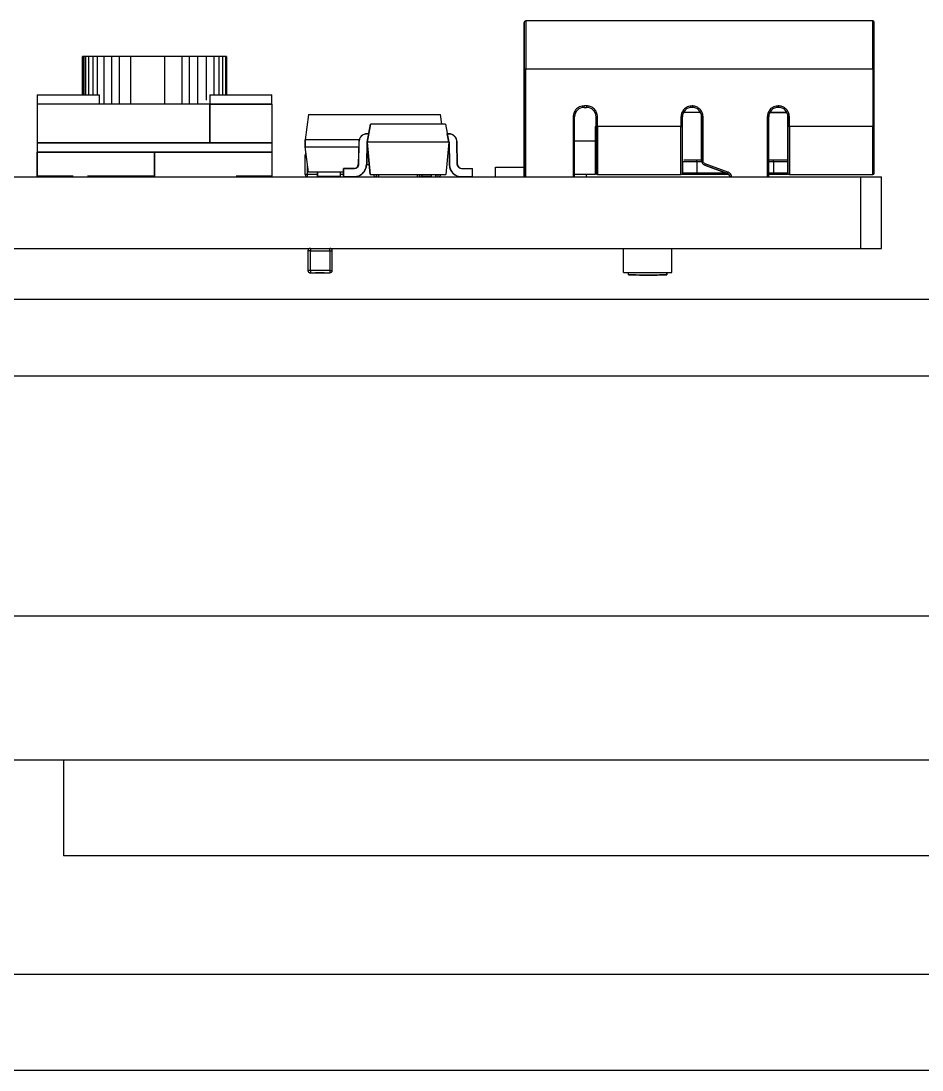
# Model space of a CAD drawing. Header units: millimetres. Extents: x 10 to 419, y 5 to 292.
# Drawn here: x 323.69 to 342.49, y 222.99 to 244.86 of the extents above; entities that cross this region are included whole.
import ezdxf

# ---------------------------------------------------------------- set-up
doc = ezdxf.new("R2010")
doc.units = ezdxf.units.MM

msp = doc.modelspace()

# ---------------------------------------------------------------- linework, layer by layer
at = {"color": 7, "linetype": 'Continuous', "lineweight": 25}
for p, q in [((334.189, 244.59), (334.189, 244.83)), ((334.189, 244.83), (334.189, 244.83)), ((341.459, 244.86), (334.219, 244.86)), ((335.319, 244.86), (335.319, 244.86)), ((334.189, 244.59), (334.189, 244.59)), ((324.977, 243.323), (324.977, 244.123)), ((324.987, 244.123), (324.977, 244.123)), ((324.987, 243.323), (324.987, 244.123)), ((325.007, 244.123), (324.987, 244.123)), ((325.007, 243.323), (325.007, 244.123)), ((325.047, 244.123), (325.007, 244.123)), ((325.047, 243.323), (325.047, 244.123)), ((325.107, 244.123), (325.047, 244.123)), ((325.107, 243.323), (325.107, 244.123)), ((325.197, 244.123), (325.107, 244.123)), ((325.197, 243.323), (325.197, 244.123)), ((325.287, 244.123), (325.197, 244.123)), ((325.287, 243.323), (325.287, 244.123)), ((325.427, 244.123), (325.287, 244.123)), ((325.427, 243.123), (325.427, 244.123)), ((325.577, 244.123), (325.427, 244.123)), ((325.577, 244.123), (325.577, 243.123)), ((325.737, 244.123), (325.577, 244.123)), ((325.737, 244.123), (325.737, 243.123)), ((325.977, 244.123), (325.737, 244.123)), ((325.977, 244.123), (325.977, 243.123)), ((326.687, 244.123), (325.977, 244.123)), ((327.047, 244.123), (326.687, 244.123)), ((327.047, 244.123), (327.047, 243.123)), ((327.197, 244.123), (327.047, 244.123)), ((327.197, 244.123), (327.197, 243.123)), ((327.377, 244.123), (327.197, 244.123)), ((327.377, 244.123), (327.377, 243.123)), ((327.557, 244.123), (327.377, 244.123)), ((327.557, 244.123), (327.557, 243.207)), ((327.717, 244.123), (327.557, 244.123)), ((327.717, 244.123), (327.717, 243.323)), ((327.817, 244.123), (327.717, 244.123)), ((327.817, 244.123), (327.817, 243.323)), ((327.897, 244.123), (327.817, 244.123)), ((327.897, 244.123), (327.897, 243.323)), ((327.957, 244.123), (327.897, 244.123)), ((327.957, 244.123), (327.957, 243.323)), ((327.977, 244.123), (327.957, 244.123)), ((327.977, 244.123), (327.977, 243.323)), ((334.189, 243.86), (334.219, 243.86)), ((334.189, 241.61), (334.189, 243.86)), ((334.219, 243.86), (341.459, 243.86)), ((341.459, 243.86), (341.459, 242.66)), ((341.459, 243.86), (341.489, 243.86)), ((341.489, 242.66), (341.489, 243.86)), ((341.489, 242.66), (341.489, 243.86)), ((334.189, 243.54), (334.189, 243.54)), ((334.189, 243.54), (334.189, 243.54)), ((324.027, 243.323), (324.027, 243.123)), ((324.027, 243.323), (325.323, 243.323)), ((325.323, 243.323), (325.323, 243.123)), ((327.631, 243.323), (328.927, 243.323)), ((327.631, 243.323), (327.631, 243.123)), ((328.927, 243.123), (328.927, 243.323)), ((325.323, 243.123), (324.027, 243.123)), ((327.631, 243.123), (324.027, 243.123)), ((324.027, 243.123), (324.027, 242.323)), ((327.631, 243.123), (328.927, 243.123)), ((328.927, 243.123), (327.631, 243.123)), ((327.631, 242.323), (327.631, 243.123)), ((327.631, 242.323), (327.631, 243.123)), ((327.631, 243.123), (327.631, 242.323)), ((327.631, 243.123), (327.631, 242.323)), ((328.927, 243.123), (328.927, 242.323)), ((335.489, 243.09), (335.439, 243.09)), ((335.439, 243.06), (335.439, 243.09)), ((335.439, 243.06), (335.489, 243.06)), ((335.489, 243.09), (335.489, 243.06)), ((337.516, 242.96), (337.862, 242.96)), ((337.689, 243.09), (337.689, 243.06)), ((339.311, 242.95), (339.668, 242.95)), ((339.316, 242.96), (339.662, 242.96)), ((339.489, 243.09), (339.489, 243.06)), ((329.69, 242.91), (329.616, 242.385)), ((329.69, 242.91), (329.616, 242.385)), ((329.69, 242.91), (329.69, 242.91)), ((329.69, 242.91), (332.442, 242.91)), ((332.47, 242.71), (332.442, 242.91)), ((335.239, 242.86), (335.209, 242.86)), ((335.239, 241.61), (335.239, 242.86)), ((335.689, 242.86), (335.719, 242.86)), ((335.689, 242.86), (335.689, 242.66)), ((335.689, 242.66), (335.689, 242.86)), ((335.719, 242.66), (335.719, 242.86)), ((337.459, 242.86), (337.459, 242.66)), ((337.489, 242.86), (337.459, 242.86)), ((337.489, 242.66), (337.489, 242.86)), ((337.889, 242.86), (337.919, 242.86)), ((337.889, 242.86), (337.889, 241.948)), ((337.889, 241.948), (337.889, 242.86)), ((337.919, 241.948), (337.919, 242.86)), ((339.289, 242.86), (339.259, 242.86)), ((339.289, 241.61), (339.289, 242.86)), ((339.689, 242.86), (339.719, 242.86)), ((339.689, 242.86), (339.689, 242.66)), ((339.689, 242.66), (339.689, 242.86)), ((339.719, 242.66), (339.719, 242.86)), ((330.913, 242.335), (330.979, 242.71)), ((330.979, 242.71), (330.913, 242.335)), ((330.979, 242.71), (330.979, 242.71)), ((331.413, 242.71), (330.979, 242.71)), ((332.547, 242.71), (331.413, 242.71)), ((332.547, 242.71), (332.613, 242.335)), ((335.669, 242.66), (335.669, 242.36)), ((335.719, 242.66), (335.689, 242.66)), ((337.459, 242.66), (335.719, 242.66)), ((337.459, 242.66), (337.489, 242.66)), ((339.719, 242.66), (339.689, 242.66)), ((341.459, 242.66), (339.719, 242.66)), ((341.459, 242.66), (341.489, 242.66)), ((328.927, 242.323), (324.027, 242.323)), ((324.027, 242.323), (324.027, 242.123)), ((324.027, 242.323), (327.631, 242.323)), ((327.631, 242.323), (328.927, 242.323)), ((328.927, 242.323), (328.927, 242.123)), ((329.616, 242.235), (329.616, 242.385)), ((330.747, 242.385), (329.616, 242.385)), ((329.616, 242.385), (329.616, 242.385)), ((329.616, 242.385), (329.616, 242.235)), ((330.737, 242.338), (330.728, 241.871)), ((330.742, 242.338), (330.733, 241.871)), ((330.737, 242.338), (330.737, 242.338)), ((330.907, 242.335), (330.898, 241.868)), ((330.912, 242.335), (330.903, 241.868)), ((330.913, 242.335), (330.907, 242.335)), ((330.912, 242.51), (330.912, 242.51)), ((330.944, 242.51), (330.912, 242.51)), ((330.943, 242.505), (330.912, 242.505)), ((330.943, 242.505), (330.913, 242.335)), ((330.913, 242.335), (330.913, 242.335)), ((330.913, 242.335), (330.913, 242.335)), ((330.972, 241.66), (330.913, 242.335)), ((332.613, 242.335), (330.913, 242.335)), ((330.913, 242.335), (330.972, 241.66)), ((330.944, 242.51), (330.943, 242.505)), ((330.943, 242.505), (330.944, 242.51)), ((330.944, 242.51), (330.944, 242.51)), ((332.613, 242.335), (332.554, 241.66)), ((332.583, 242.505), (332.582, 242.51)), ((332.582, 242.51), (332.615, 242.51)), ((332.613, 242.335), (332.583, 242.505)), ((332.615, 242.505), (332.583, 242.505)), ((332.62, 242.335), (332.613, 242.335)), ((332.615, 242.51), (332.615, 242.51)), ((332.615, 242.335), (332.623, 241.868)), ((332.62, 242.335), (332.628, 241.868)), ((332.793, 241.871), (332.784, 242.338)), ((332.798, 241.871), (332.789, 242.338)), ((332.789, 242.338), (332.789, 242.338)), ((324.027, 241.623), (324.027, 242.123)), ((324.027, 242.123), (328.927, 242.123)), ((324.027, 242.123), (324.027, 241.623)), ((326.477, 242.123), (324.027, 242.123)), ((326.477, 241.623), (326.477, 242.123)), ((326.477, 241.623), (326.477, 242.123)), ((328.927, 242.123), (326.477, 242.123)), ((326.477, 241.623), (326.477, 242.123)), ((326.477, 242.123), (326.477, 241.623)), ((326.477, 242.123), (326.477, 241.623)), ((328.927, 242.123), (328.927, 241.623)), ((328.927, 242.123), (328.927, 241.623)), ((329.616, 242.235), (330.735, 242.235)), ((329.69, 241.71), (329.616, 242.235)), ((329.69, 241.71), (329.616, 242.235)), ((329.616, 242.235), (329.616, 242.235)), ((329.619, 241.661), (329.619, 242.067)), ((330.728, 241.871), (330.728, 241.871)), ((330.903, 241.868), (330.903, 241.868)), ((332.623, 241.868), (332.623, 241.868)), ((332.798, 241.871), (332.798, 241.871)), ((335.689, 241.96), (335.669, 241.96)), ((335.689, 241.93), (335.689, 241.93)), ((337.489, 242.01), (337.489, 242.068)), ((337.489, 241.93), (337.489, 241.69)), ((337.789, 241.93), (337.789, 241.96)), ((337.889, 241.96), (337.789, 241.96)), ((337.789, 241.93), (337.789, 241.69)), ((337.889, 241.948), (337.919, 241.948)), ((337.955, 241.854), (337.965, 241.883)), ((338.434, 241.712), (337.965, 241.883)), ((339.389, 241.96), (339.289, 241.96)), ((339.389, 241.93), (339.389, 241.96)), ((339.389, 241.93), (339.689, 241.93)), ((339.389, 241.93), (339.389, 241.69)), ((339.689, 241.69), (339.689, 241.93)), ((339.689, 241.93), (339.689, 241.93)), ((329.67, 241.661), (329.619, 241.661)), ((329.67, 241.61), (329.67, 241.661)), ((330.413, 241.71), (329.69, 241.71)), ((329.69, 241.71), (329.69, 241.71)), ((329.876, 241.628), (329.876, 241.71)), ((329.876, 241.71), (329.876, 241.61)), ((330.356, 241.628), (330.356, 241.71)), ((330.413, 241.782), (330.413, 241.613)), ((330.413, 241.78), (330.413, 241.78)), ((330.641, 241.785), (330.416, 241.785)), ((330.641, 241.78), (330.416, 241.78)), ((330.418, 241.785), (330.418, 241.785)), ((330.418, 241.782), (330.418, 241.613)), ((330.641, 241.785), (330.641, 241.785)), ((330.972, 241.66), (332.554, 241.66)), ((330.972, 241.66), (330.972, 241.66)), ((331.098, 241.661), (331.098, 241.61)), ((331.149, 241.661), (331.149, 241.61)), ((331.149, 241.61), (331.149, 241.661)), ((331.961, 241.61), (331.961, 241.661)), ((331.961, 241.661), (331.961, 241.61)), ((332.012, 241.61), (332.012, 241.661)), ((332.256, 241.628), (332.256, 241.66)), ((332.345, 241.61), (332.345, 241.661)), ((332.345, 241.661), (332.345, 241.61)), ((332.395, 241.61), (332.395, 241.661)), ((333.11, 241.78), (332.885, 241.78)), ((333.108, 241.785), (333.108, 241.785)), ((333.108, 241.613), (333.108, 241.782)), ((333.113, 241.613), (333.113, 241.782)), ((333.113, 241.78), (333.113, 241.78)), ((333.589, 241.81), (333.589, 241.81)), ((333.589, 241.61), (333.589, 241.81)), ((333.589, 241.61), (333.589, 241.81)), ((333.589, 241.81), (334.189, 241.81)), ((335.669, 241.66), (335.239, 241.66)), ((335.489, 241.61), (335.489, 241.66)), ((335.689, 241.69), (335.689, 241.69)), ((335.719, 241.66), (337.459, 241.66)), ((337.789, 241.69), (337.489, 241.69)), ((337.789, 241.69), (337.789, 241.66)), ((338.461, 241.66), (337.789, 241.66)), ((337.955, 241.854), (338.423, 241.684)), ((338.423, 241.684), (337.955, 241.854)), ((338.423, 241.684), (338.434, 241.712)), ((339.389, 241.66), (339.289, 241.66)), ((339.389, 241.66), (339.389, 241.69)), ((339.689, 241.69), (339.389, 241.69)), ((339.689, 241.69), (339.689, 241.69)), ((339.719, 241.66), (341.459, 241.66)), ((289.242, 241.61), (341.208, 241.61)), ((324.127, 241.623), (324.027, 241.623)), ((324.777, 241.623), (324.127, 241.623)), ((326.477, 241.623), (325.077, 241.623)), ((328.827, 241.623), (328.177, 241.623)), ((328.927, 241.623), (328.827, 241.623)), ((329.876, 241.61), (329.876, 241.628)), ((329.876, 241.628), (330.356, 241.628)), ((330.356, 241.61), (330.356, 241.628)), ((330.413, 241.615), (330.413, 241.615)), ((330.416, 241.615), (330.641, 241.615)), ((331.075, 241.615), (331.075, 241.615)), ((332.256, 241.61), (332.256, 241.628)), ((332.885, 241.615), (333.11, 241.615)), ((333.113, 241.615), (333.113, 241.615)), ((341.208, 240.119), (341.208, 241.61)), ((341.208, 241.61), (341.641, 241.61)), ((341.641, 240.119), (341.641, 241.61)), ((289.242, 240.119), (341.208, 240.119)), ((329.728, 240.119), (329.728, 240.068)), ((330.135, 240.068), (330.135, 240.119)), ((336.259, 239.619), (336.259, 240.119)), ((337.269, 239.619), (337.269, 240.119)), ((341.208, 240.119), (341.641, 240.119)), ((329.678, 240.068), (329.678, 239.661)), ((329.728, 240.068), (329.678, 240.068)), ((329.728, 239.661), (329.728, 240.068)), ((329.728, 240.068), (330.135, 240.068)), ((330.135, 240.068), (330.135, 239.661)), ((330.135, 240.068), (330.186, 240.068)), ((330.185, 240.075), (330.185, 240.075)), ((330.186, 240.068), (330.185, 240.075)), ((330.186, 239.661), (330.186, 240.068)), ((329.728, 239.661), (329.678, 239.661)), ((330.135, 239.661), (329.728, 239.661)), ((329.728, 239.661), (329.728, 239.611)), ((329.728, 239.611), (330.135, 239.611)), ((329.837, 239.611), (329.837, 239.608)), ((329.892, 239.611), (329.892, 239.608)), ((329.939, 239.608), (329.939, 239.611)), ((329.979, 239.611), (329.979, 239.608)), ((330.013, 239.608), (329.981, 239.608)), ((330, 239.611), (330, 239.608)), ((330, 239.608), (330.013, 239.608)), ((330.013, 239.611), (330.013, 239.611)), ((330.013, 239.611), (330.013, 239.608)), ((330.013, 239.611), (330.013, 239.608)), ((330.013, 239.608), (330.013, 239.608)), ((330.015, 239.611), (330.015, 239.608)), ((330.135, 239.661), (330.135, 239.611)), ((330.135, 239.661), (330.186, 239.661)), ((336.259, 239.619), (337.269, 239.619)), ((336.364, 239.569), (336.364, 239.619)), ((336.364, 239.619), (336.364, 239.619)), ((336.364, 239.569), (337.164, 239.569)), ((336.364, 239.569), (336.364, 239.569)), ((336.514, 239.569), (336.364, 239.569)), ((336.514, 239.569), (337.014, 239.569)), ((336.514, 239.569), (336.514, 239.569)), ((336.594, 239.559), (336.594, 239.569)), ((336.778, 239.559), (336.778, 239.569)), ((336.962, 239.559), (336.962, 239.569)), ((337.164, 239.569), (337.014, 239.569)), ((337.014, 239.569), (337.014, 239.569)), ((337.164, 239.569), (337.164, 239.619)), ((337.164, 239.619), (337.164, 239.569)), ((337.164, 239.569), (337.164, 239.569)), ((268.576, 239.06), (368.576, 239.06)), ((268.576, 237.46), (368.576, 237.46)), ((198.576, 232.46), (369.576, 232.46)), ((198.576, 229.46), (369.576, 229.46)), ((324.576, 229.46), (324.576, 227.46)), ((344.576, 227.46), (324.576, 227.46)), ((309.576, 224.992), (359.576, 224.992)), ((309.576, 222.992), (359.576, 222.992))]:
    msp.add_line(p, q, dxfattribs=at)
at = {"color": 8, "linetype": 'Continuous', "lineweight": 25}
for p, q in [((326.687, 244.123), (326.687, 243.123)), ((334.189, 243.86), (334.189, 241.61)), ((334.219, 241.61), (334.219, 243.86)), ((335.209, 242.86), (335.209, 241.61)), ((339.259, 242.86), (339.259, 241.61)), ((335.669, 242.66), (335.689, 242.66)), ((335.239, 242.36), (335.669, 242.36)), ((330.908, 242.157), (330.929, 242.157)), ((329.619, 242.067), (329.64, 242.067)), ((330.903, 241.869), (330.954, 241.869)), ((335.689, 241.96), (335.689, 241.93)), ((337.49, 241.93), (337.789, 241.93)), ((337.789, 241.93), (337.891, 241.93)), ((339.289, 241.93), (339.389, 241.93)), ((329.67, 241.661), (329.67, 241.852)), ((329.876, 241.661), (329.67, 241.661)), ((330.413, 241.661), (330.356, 241.661)), ((338.407, 241.69), (337.789, 241.69)), ((339.389, 241.69), (339.289, 241.69)), ((332.051, 241.628), (332.256, 241.628))]:
    msp.add_line(p, q, dxfattribs=at)
at = {"color": 7, "linetype": 'Continuous', "lineweight": 25, "flags": 128}
for points in [[(334.219, 244.86), (334.219, 244.841), (334.219, 244.784), (334.219, 244.692), (334.219, 244.567), (334.219, 244.416), (334.219, 244.243), (334.219, 244.055), (334.219, 243.86)], [(341.459, 243.86), (341.459, 244.055), (341.459, 244.243), (341.459, 244.416), (341.459, 244.567), (341.459, 244.692), (341.459, 244.784), (341.459, 244.841), (341.459, 244.86)], [(335.719, 242.66), (335.719, 242.465), (335.719, 242.277), (335.719, 242.104), (335.719, 241.953), (335.719, 241.829), (335.719, 241.736), (335.719, 241.679), (335.719, 241.66)], [(337.459, 241.66), (337.459, 241.679), (337.459, 241.736), (337.459, 241.829), (337.459, 241.953), (337.459, 242.104), (337.459, 242.277), (337.459, 242.465), (337.459, 242.66)], [(339.719, 242.66), (339.719, 242.465), (339.719, 242.277), (339.719, 242.104), (339.719, 241.953), (339.719, 241.829), (339.719, 241.736), (339.719, 241.679), (339.719, 241.66)], [(341.459, 241.66), (341.459, 241.679), (341.459, 241.736), (341.459, 241.829), (341.459, 241.953), (341.459, 242.104), (341.459, 242.277), (341.459, 242.465), (341.459, 242.66)], [(332.615, 242.51), (332.648, 242.507), (332.679, 242.498)], [(335.669, 242.36), (335.669, 242.224), (335.669, 242.092), (335.669, 241.971), (335.669, 241.865), (335.669, 241.778), (335.669, 241.713), (335.669, 241.674), (335.669, 241.66)]]:
    msp.add_lwpolyline(points, dxfattribs=at)
at = {"color": 7, "linetype": 'Continuous', "lineweight": 25}
for centre, radius, start, end in [((334.219, 244.83), 0.03, 90, 180), ((334.219, 244.83), 0.03, 90, 180), ((341.459, 244.83), 0.03, 0, 90), ((335.439, 242.86), 0.2, 90, 180), ((335.489, 242.86), 0.2, 0, 90), ((335.489, 242.86), 0.2, 0, 90), ((337.689, 242.86), 0.2, 90, 180), ((337.689, 242.86), 0.2, 0, 90), ((337.689, 242.86), 0.2, 0, 90), ((339.489, 242.86), 0.2, 90, 180), ((339.489, 242.86), 0.2, 0, 90), ((339.489, 242.86), 0.2, 0, 90), ((330.912, 242.335), 0.175, 90, 179.0122), ((330.912, 242.335), 0.175, 90, 179.0118), ((332.615, 242.335), 0.175, 0.9878, 90), ((329.67, 242.067), 0.0508, 134.1829, 180), ((329.67, 242.067), 0.0508, 134.1829, 180), ((330.641, 241.873), 0.0875, 270, 359.0122), ((330.641, 241.873), 0.262, 270, 359.0122), ((332.885, 241.873), 0.263, 180.9878, 270), ((332.885, 241.873), 0.262, 180.9878, 270), ((332.885, 241.873), 0.0875, 180.9878, 270), ((337.989, 241.948), 0.1, 180, 250), ((337.989, 241.948), 0.1, 180, 250), ((329.67, 241.661), 0.0508, 180, 268.6908), ((329.67, 241.661), 0.0508, 180, 268.6908), ((331.098, 241.661), 0.0508, 180, 270), ((331.098, 241.661), 0.0508, 180, 243.4349), ((332.012, 241.661), 0.0508, 270, 0), ((332.395, 241.661), 0.0508, 270, 0), ((335.719, 241.69), 0.03, 180, 270), ((335.719, 241.69), 0.03, 180, 270), ((337.459, 241.69), 0.03, 270, 0), ((337.459, 241.69), 0.03, 270, 0), ((338.389, 241.59), 0.1, 11.5491, 70), ((338.389, 241.59), 0.1, 11.5491, 70), ((339.719, 241.69), 0.03, 180, 270), ((339.719, 241.69), 0.03, 180, 270), ((341.459, 241.69), 0.03, 270, 0), ((329.728, 240.068), 0.0508, 90, 180), ((330.135, 240.068), 0.0508, 0, 90), ((329.728, 239.661), 0.0508, 180, 270), ((329.728, 239.661), 0.0508, 187.7675, 270), ((330.135, 239.661), 0.0508, 270, 0), ((330.135, 239.661), 0.0508, 270, 0)]:
    msp.add_arc(centre, radius, start, end, dxfattribs=at)
for points, knots in [([(334.189, 244.83), (334.189, 244.813), (334.189, 244.777), (334.189, 244.515), (334.189, 244.189), (334.189, 243.967), (334.189, 243.86)], [0, 0, 0, 0, 0.270261, 0.562429, 0.789736, 1, 1, 1, 1]), ([(341.489, 243.86), (341.489, 243.998), (341.489, 244.284), (341.489, 244.609), (341.489, 244.798), (341.489, 244.82), (341.489, 244.83)], [0, 0, 0, 0, 0.270261, 0.562429, 0.789736, 1, 1, 1, 1]), ([(334.189, 243.86), (334.189, 243.964), (334.189, 244.179), (334.189, 244.424), (334.189, 244.566), (334.189, 244.582), (334.189, 244.59)], [0, 0, 0, 0, 0.270261, 0.562429, 0.789736, 1, 1, 1, 1]), ([(341.489, 243.86), (341.489, 243.964), (341.489, 244.179), (341.489, 244.424), (341.489, 244.566), (341.489, 244.582), (341.489, 244.59)], [0, 0, 0, 0, 0.270261, 0.562429, 0.789736, 1, 1, 1, 1]), ([(335.439, 243.09), (335.407, 243.086), (335.339, 243.078), (335.262, 243.015), (335.217, 242.938), (335.212, 242.885), (335.209, 242.86)], [0, 0, 0, 0, 0.2702613, 0.5624294, 0.7897364, 1, 1, 1, 1]), ([(335.719, 242.86), (335.715, 242.893), (335.707, 242.96), (335.644, 243.038), (335.567, 243.083), (335.514, 243.088), (335.489, 243.09)], [0, 0, 0, 0, 0.270261, 0.562429, 0.789736, 1, 1, 1, 1]), ([(337.689, 243.09), (337.657, 243.086), (337.589, 243.078), (337.512, 243.015), (337.467, 242.938), (337.462, 242.885), (337.459, 242.86)], [0, 0, 0, 0, 0.2702613, 0.5624294, 0.7897364, 1, 1, 1, 1]), ([(337.919, 242.86), (337.915, 242.893), (337.907, 242.96), (337.844, 243.038), (337.767, 243.083), (337.714, 243.088), (337.689, 243.09)], [0, 0, 0, 0, 0.270261, 0.562429, 0.789736, 1, 1, 1, 1]), ([(339.489, 243.09), (339.457, 243.086), (339.389, 243.078), (339.312, 243.015), (339.267, 242.938), (339.262, 242.885), (339.259, 242.86)], [0, 0, 0, 0, 0.2702613, 0.5624294, 0.7897364, 1, 1, 1, 1]), ([(339.719, 242.86), (339.715, 242.893), (339.707, 242.96), (339.644, 243.038), (339.567, 243.083), (339.514, 243.088), (339.489, 243.09)], [0, 0, 0, 0, 0.270261, 0.562429, 0.789736, 1, 1, 1, 1]), ([(335.689, 242.66), (335.689, 242.523), (335.689, 242.237), (335.689, 241.911), (335.689, 241.722), (335.689, 241.7), (335.689, 241.69)], [0, 0, 0, 0, 0.270261, 0.562429, 0.789736, 1, 1, 1, 1]), ([(335.689, 241.93), (335.689, 241.943), (335.689, 241.97), (335.689, 242.167), (335.689, 242.413), (335.689, 242.58), (335.689, 242.66)], [0, 0, 0, 0, 0.270261, 0.562429, 0.789736, 1, 1, 1, 1]), ([(337.489, 241.69), (337.489, 241.707), (337.489, 241.743), (337.489, 242.005), (337.489, 242.331), (337.489, 242.553), (337.489, 242.66)], [0, 0, 0, 0, 0.270261, 0.562429, 0.789736, 1, 1, 1, 1]), ([(337.489, 241.93), (337.489, 241.943), (337.489, 241.97), (337.489, 242.167), (337.489, 242.413), (337.489, 242.58), (337.489, 242.66)], [0, 0, 0, 0, 0.270261, 0.562429, 0.789736, 1, 1, 1, 1]), ([(339.689, 242.66), (339.689, 242.523), (339.689, 242.237), (339.689, 241.911), (339.689, 241.722), (339.689, 241.7), (339.689, 241.69)], [0, 0, 0, 0, 0.2702613, 0.5624294, 0.7897364, 1, 1, 1, 1]), ([(339.689, 241.93), (339.689, 241.943), (339.689, 241.97), (339.689, 242.167), (339.689, 242.413), (339.689, 242.58), (339.689, 242.66)], [0, 0, 0, 0, 0.270261, 0.562429, 0.789736, 1, 1, 1, 1]), ([(341.489, 241.69), (341.489, 241.707), (341.489, 241.743), (341.489, 242.005), (341.489, 242.331), (341.489, 242.553), (341.489, 242.66)], [0, 0, 0, 0, 0.270261, 0.562429, 0.789736, 1, 1, 1, 1]), ([(341.489, 241.93), (341.489, 241.943), (341.489, 241.97), (341.489, 242.167), (341.489, 242.413), (341.489, 242.58), (341.489, 242.66)], [0, 0, 0, 0, 0.270261, 0.562429, 0.789736, 1, 1, 1, 1]), ([(330.912, 242.505), (330.889, 242.503), (330.845, 242.498), (330.79, 242.459), (330.75, 242.405), (330.744, 242.36), (330.742, 242.338)], [0, 0, 0, 0, 0.249761, 0.499759, 0.747024, 1, 1, 1, 1]), ([(332.784, 242.338), (332.782, 242.36), (332.776, 242.404), (332.736, 242.459), (332.681, 242.498), (332.637, 242.503), (332.615, 242.505)], [0, 0, 0, 0, 0.249761, 0.499759, 0.747024, 1, 1, 1, 1]), ([(330.733, 241.871), (330.731, 241.857), (330.727, 241.831), (330.703, 241.801), (330.673, 241.784), (330.652, 241.781), (330.641, 241.78)], [0, 0, 0, 0, 0.283473, 0.554979, 0.771336, 1, 1, 1, 1]), ([(330.641, 241.615), (330.674, 241.619), (330.741, 241.626), (330.825, 241.685), (330.886, 241.767), (330.894, 241.834), (330.898, 241.868)], [0, 0, 0, 0, 0.249761, 0.499759, 0.747024, 1, 1, 1, 1]), ([(332.628, 241.868), (332.632, 241.835), (332.64, 241.768), (332.7, 241.685), (332.784, 241.625), (332.851, 241.619), (332.885, 241.615)], [0, 0, 0, 0, 0.249761, 0.499759, 0.747024, 1, 1, 1, 1]), ([(332.885, 241.78), (332.871, 241.782), (332.845, 241.785), (332.815, 241.809), (332.797, 241.839), (332.794, 241.86), (332.793, 241.871)], [0, 0, 0, 0, 0.283478, 0.554974, 0.771327, 1, 1, 1, 1]), ([(335.689, 241.69), (335.689, 241.703), (335.689, 241.726), (335.689, 241.889), (335.689, 241.959)], [0, 0, 0, 0, 0.5773076, 1, 1, 1, 1]), ([(337.789, 241.96), (337.743, 241.96), (337.647, 241.96), (337.551, 241.96), (337.523, 241.96), (337.518, 241.96)], [0, 0, 0, 0, 0.4309086, 0.8967455, 1, 1, 1, 1]), ([(337.965, 241.883), (337.958, 241.886), (337.944, 241.893), (337.929, 241.911), (337.921, 241.93), (337.92, 241.942), (337.919, 241.948)], [0, 0, 0, 0, 0.274167, 0.561433, 0.785833, 1, 1, 1, 1]), ([(339.69, 241.96), (339.663, 241.96), (339.615, 241.96), (339.5, 241.96), (339.425, 241.96), (339.389, 241.96)], [0, 0, 0, 0, 0.400374, 0.711865, 1, 1, 1, 1]), ([(332.031, 241.614), (332.031, 241.614), (332.035, 241.615), (332.041, 241.619), (332.05, 241.626), (332.056, 241.634), (332.06, 241.643), (332.063, 241.652), (332.063, 241.658), (332.063, 241.66)], [0, 0, 0, 0, 0.018022, 0.194446, 0.371124, 0.544503, 0.710889, 0.867633, 1, 1, 1, 1]), ([(332.414, 241.614), (332.414, 241.614), (332.418, 241.615), (332.425, 241.619), (332.433, 241.626), (332.439, 241.634), (332.443, 241.643), (332.446, 241.652), (332.446, 241.658), (332.446, 241.66)], [0, 0, 0, 0, 0.018022, 0.194446, 0.371124, 0.544503, 0.710889, 0.867633, 1, 1, 1, 1]), ([(337.789, 241.66), (337.742, 241.66), (337.645, 241.66), (337.535, 241.66), (337.47, 241.66), (337.463, 241.66), (337.459, 241.66)], [0, 0, 0, 0, 0.270745, 0.560871, 0.78831, 1, 1, 1, 1]), ([(339.684, 241.66), (339.659, 241.66), (339.613, 241.66), (339.501, 241.66), (339.425, 241.66), (339.389, 241.66)], [0, 0, 0, 0, 0.382575, 0.702359, 1, 1, 1, 1]), ([(330.413, 241.615), (330.413, 241.615), (330.413, 241.615), (330.414, 241.615), (330.414, 241.615), (330.415, 241.615), (330.416, 241.615), (330.417, 241.615), (330.418, 241.615)], [0, 0, 0, 0, 0.239457, 0.368361, 0.5, 0.631639, 0.760543, 1, 1, 1, 1]), ([(333.108, 241.615), (333.108, 241.614), (333.108, 241.613), (333.108, 241.612), (333.109, 241.611), (333.109, 241.611), (333.109, 241.611), (333.11, 241.611), (333.11, 241.611), (333.111, 241.611), (333.111, 241.611), (333.112, 241.612), (333.113, 241.613), (333.113, 241.614), (333.113, 241.615)], [0, 0, 0, 0, 0.135959, 0.266332, 0.327837, 0.386467, 0.442667, 0.497366, 0.55186, 0.607569, 0.665745, 0.727201, 0.859547, 1, 1, 1, 1]), ([(329.837, 239.611), (329.838, 239.611), (329.841, 239.611), (329.858, 239.611), (329.866, 239.611)], [0, 0, 0, 0, 0.505954, 1, 1, 1, 1]), ([(329.837, 239.611), (329.838, 239.611), (329.841, 239.611), (329.865, 239.611), (329.888, 239.611), (329.904, 239.611), (329.911, 239.611)], [0, 0, 0, 0, 0.278653, 0.558132, 0.779122, 1, 1, 1, 1]), ([(329.837, 239.611), (329.838, 239.611), (329.839, 239.611), (329.853, 239.611), (329.872, 239.611), (329.885, 239.611), (329.892, 239.611)], [0, 0, 0, 0, 0.280289, 0.559837, 0.779945, 1, 1, 1, 1]), ([(329.886, 239.608), (329.878, 239.608), (329.863, 239.608), (329.842, 239.608), (329.839, 239.608), (329.837, 239.608)], [0, 0, 0, 0, 0.279813, 0.560624, 1, 1, 1, 1]), ([(329.837, 239.608), (329.838, 239.608), (329.839, 239.608), (329.853, 239.608), (329.872, 239.608), (329.885, 239.608), (329.892, 239.608)], [0, 0, 0, 0, 0.280289, 0.559837, 0.779945, 1, 1, 1, 1]), ([(329.866, 239.611), (329.866, 239.611), (329.867, 239.611), (329.873, 239.611), (329.875, 239.611)], [0, 0, 0, 0, 0.559769, 1, 1, 1, 1]), ([(329.89, 239.608), (329.886, 239.608), (329.878, 239.608), (329.868, 239.608), (329.867, 239.608), (329.866, 239.608)], [0, 0, 0, 0, 0.278618, 0.559765, 1, 1, 1, 1]), ([(329.866, 239.608), (329.866, 239.608), (329.867, 239.608), (329.873, 239.608), (329.875, 239.608)], [0, 0, 0, 0, 0.559769, 1, 1, 1, 1]), ([(329.875, 239.611), (329.877, 239.611), (329.882, 239.611), (329.887, 239.611), (329.889, 239.611)], [0, 0, 0, 0, 0.559298, 1, 1, 1, 1]), ([(329.875, 239.608), (329.877, 239.608), (329.882, 239.608), (329.887, 239.608), (329.889, 239.608)], [0, 0, 0, 0, 0.559298, 1, 1, 1, 1]), ([(329.9, 239.608), (329.9, 239.608), (329.899, 239.608), (329.896, 239.608), (329.891, 239.608), (329.888, 239.608), (329.886, 239.608)], [0, 0, 0, 0, 0.279504, 0.559316, 0.779773, 1, 1, 1, 1]), ([(329.889, 239.611), (329.891, 239.611), (329.894, 239.611), (329.898, 239.611), (329.9, 239.611), (329.9, 239.611), (329.9, 239.611)], [0, 0, 0, 0, 0.280502, 0.559573, 0.77954, 1, 1, 1, 1]), ([(329.889, 239.608), (329.891, 239.608), (329.894, 239.608), (329.898, 239.608), (329.9, 239.608), (329.9, 239.608), (329.9, 239.608)], [0, 0, 0, 0, 0.280502, 0.559573, 0.77954, 1, 1, 1, 1]), ([(329.906, 239.608), (329.904, 239.608), (329.899, 239.608), (329.893, 239.608), (329.89, 239.608)], [0, 0, 0, 0, 0.560979, 1, 1, 1, 1]), ([(329.892, 239.611), (329.898, 239.611), (329.909, 239.611), (329.922, 239.611), (329.931, 239.611), (329.936, 239.611), (329.939, 239.611)], [0, 0, 0, 0, 0.338889, 0.558801, 0.779364, 1, 1, 1, 1]), ([(329.892, 239.608), (329.898, 239.608), (329.909, 239.608), (329.922, 239.608), (329.931, 239.608), (329.936, 239.608), (329.939, 239.608)], [0, 0, 0, 0, 0.3388885, 0.558801, 0.7793644, 1, 1, 1, 1]), ([(329.981, 239.608), (329.973, 239.608), (329.96, 239.608), (329.94, 239.608), (329.924, 239.608), (329.912, 239.608), (329.906, 239.608)], [0, 0, 0, 0, 0.3400314, 0.5600511, 0.7800684, 1, 1, 1, 1]), ([(329.939, 239.611), (329.947, 239.611), (329.963, 239.611), (329.977, 239.611), (329.984, 239.611)], [0, 0, 0, 0, 0.559982, 1, 1, 1, 1]), ([(329.939, 239.608), (329.947, 239.608), (329.963, 239.608), (329.977, 239.608), (329.984, 239.608)], [0, 0, 0, 0, 0.5599819, 1, 1, 1, 1]), ([(329.941, 239.611), (329.951, 239.611), (329.971, 239.611), (329.996, 239.611), (330.013, 239.611), (330.015, 239.611), (330.015, 239.611)], [0, 0, 0, 0, 0.280233, 0.560818, 0.780182, 1, 1, 1, 1]), ([(329.979, 239.611), (329.979, 239.611), (329.979, 239.611), (329.983, 239.611), (329.988, 239.611), (329.995, 239.611), (330, 239.611)], [0, 0, 0, 0, 0.2491976, 0.3747889, 0.5005875, 1, 1, 1, 1]), ([(329.979, 239.608), (329.979, 239.608), (329.979, 239.608), (329.983, 239.608), (329.988, 239.608), (329.995, 239.608), (330, 239.608)], [0, 0, 0, 0, 0.249198, 0.374789, 0.500587, 1, 1, 1, 1]), ([(329.984, 239.608), (329.982, 239.608), (329.98, 239.608), (329.979, 239.608), (329.979, 239.608)], [0, 0, 0, 0, 0.56148, 1, 1, 1, 1]), ([(329.985, 239.611), (329.989, 239.611), (330, 239.611), (330.013, 239.611), (330.015, 239.611), (330.015, 239.611)], [0, 0, 0, 0, 0.2211311, 0.6101634, 1, 1, 1, 1]), ([(329.987, 239.611), (329.987, 239.611), (329.988, 239.611), (329.993, 239.611), (329.996, 239.611), (329.998, 239.611)], [0, 0, 0, 0, 0.214116, 0.606732, 1, 1, 1, 1]), ([(329.998, 239.611), (330.001, 239.611), (330.006, 239.611), (330.012, 239.611), (330.013, 239.611), (330.013, 239.611)], [0, 0, 0, 0, 0.280064, 0.559335, 1, 1, 1, 1]), ([(336.594, 239.559), (336.595, 239.559), (336.596, 239.559), (336.615, 239.559), (336.674, 239.559), (336.736, 239.559), (336.778, 239.559)], [0, 0, 0, 0, 0.125551, 0.25109, 0.50025, 1, 1, 1, 1]), ([(336.778, 239.559), (336.736, 239.559), (336.673, 239.559), (336.615, 239.559), (336.596, 239.559), (336.595, 239.559), (336.594, 239.559)], [0, 0, 0, 0, 0.499407, 0.748743, 0.874372, 1, 1, 1, 1]), ([(336.63, 239.559), (336.631, 239.559), (336.633, 239.559), (336.653, 239.559), (336.676, 239.559), (336.69, 239.559)], [0, 0, 0, 0, 0.280257, 0.560781, 1, 1, 1, 1]), ([(336.778, 239.559), (336.745, 239.559), (336.696, 239.559), (336.648, 239.559), (336.632, 239.559), (336.631, 239.559), (336.63, 239.559)], [0, 0, 0, 0, 0.500291, 0.749086, 0.874606, 1, 1, 1, 1]), ([(336.69, 239.559), (336.706, 239.559), (336.735, 239.559), (336.765, 239.559), (336.778, 239.559)], [0, 0, 0, 0, 0.559599, 1, 1, 1, 1]), ([(336.778, 239.559), (336.82, 239.559), (336.872, 239.559), (336.924, 239.559), (336.945, 239.559), (336.959, 239.559), (336.961, 239.559), (336.962, 239.559)], [0, 0, 0, 0, 0.498702, 0.624177, 0.749467, 0.874745, 1, 1, 1, 1]), ([(336.962, 239.559), (336.961, 239.559), (336.959, 239.559), (336.941, 239.559), (336.883, 239.559), (336.82, 239.559), (336.778, 239.559)], [0, 0, 0, 0, 0.1256, 0.251197, 0.500581, 1, 1, 1, 1]), ([(336.778, 239.559), (336.81, 239.559), (336.859, 239.559), (336.907, 239.559), (336.923, 239.559), (336.925, 239.559), (336.926, 239.559)], [0, 0, 0, 0, 0.500072, 0.749021, 0.874598, 1, 1, 1, 1]), ([(336.926, 239.559), (336.925, 239.559), (336.924, 239.559), (336.911, 239.559), (336.894, 239.559), (336.851, 239.559), (336.811, 239.559), (336.778, 239.559)], [0, 0, 0, 0, 0.125139, 0.250418, 0.375519, 0.500847, 1, 1, 1, 1])]:
    msp.add_open_spline(points, degree=3, knots=knots, dxfattribs=at)
at = {"color": 8, "linetype": 'Continuous', "lineweight": 25}
msp.add_open_spline([(338.516, 241.61), (338.515, 241.618), (338.512, 241.641), (338.493, 241.671), (338.465, 241.698), (338.444, 241.708), (338.434, 241.712)], degree=3, knots=[0, 0, 0, 0, 0.16727, 0.496844, 0.754292, 1, 1, 1, 1], dxfattribs=at)

doc.saveas('drawing.dxf')
